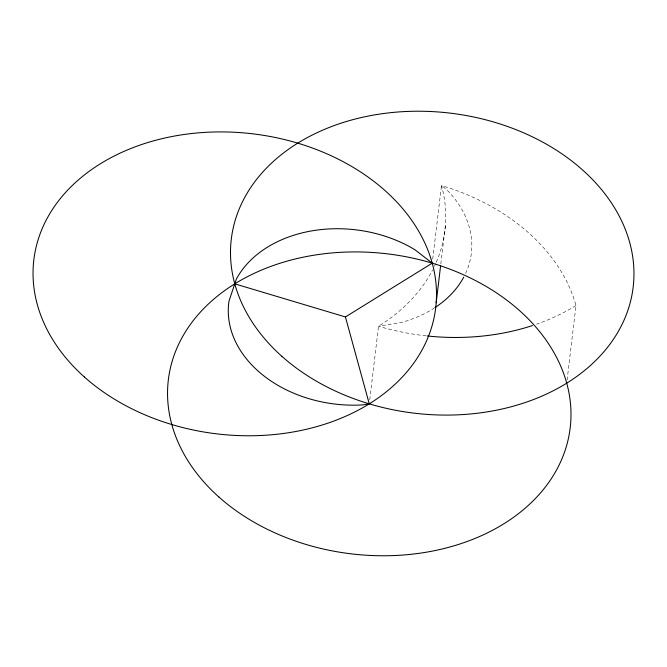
<?xml version="1.0" encoding="UTF-8"?>
<svg xmlns="http://www.w3.org/2000/svg" width="667" height="667" viewBox="0 0 667 667"><rect width="100%" height="100%" fill="white"/><g stroke="black" fill="none" stroke-linecap="round" stroke-linejoin="round"><path stroke-width="0.5" stroke-dasharray="3.33 2.5" d="M369.751 399.758L378.522 326.221A202.359 151.092 6.8 0 0 432.616 269.902M432.716 259.071L441.487 185.534L446.223 189.203A117.509 87.736 6.8 0 1 465.132 274.412M440.82 264.007L445.448 225.196M567.092 380.098L575.98 305.536A202.359 151.092 6.8 0 0 441.487 185.534A202.359 151.092 6.8 0 1 436.101 262.598M575.98 305.536A202.359 151.092 6.8 0 1 536.518 324.195M426.171 335.851A202.359 151.092 6.8 0 1 378.522 326.221L401.592 322.428A117.509 87.736 6.8 0 0 434.017 308.229M435.676 263.557A202.359 151.092 6.8 0 1 434.417 266.291"/><path stroke-width="1" d="M436.193 302.818L440.57 266.05M345.423 316.95L432.233 263.157L414.924 249.741A117.509 87.736 6.8 0 0 236.343 279.131L229.006 301.05A117.509 87.736 6.8 0 0 362.956 404.886L369.26 403.843L345.423 316.95L234.767 283.842M532.483 325.563A202.359 151.092 6.8 0 1 427.197 335.968M463.748 277.138A117.509 87.736 6.8 0 1 434.884 307.67M218.909 497.015A202.359 151.092 6.8 0 0 560.914 461.189A202.359 151.092 6.8 0 0 327.964 253.335A202.359 151.092 6.8 0 0 218.909 497.015M281.874 356.328A202.359 151.092 6.8 0 0 623.887 320.493A202.359 151.092 6.8 0 0 390.937 112.64A202.359 151.092 6.8 0 0 281.874 356.328M84.409 377.013A202.359 151.092 6.8 0 0 426.421 341.179A202.359 151.092 6.8 0 0 193.472 133.325A202.359 151.092 6.8 0 0 84.409 377.013"/></g></svg>
